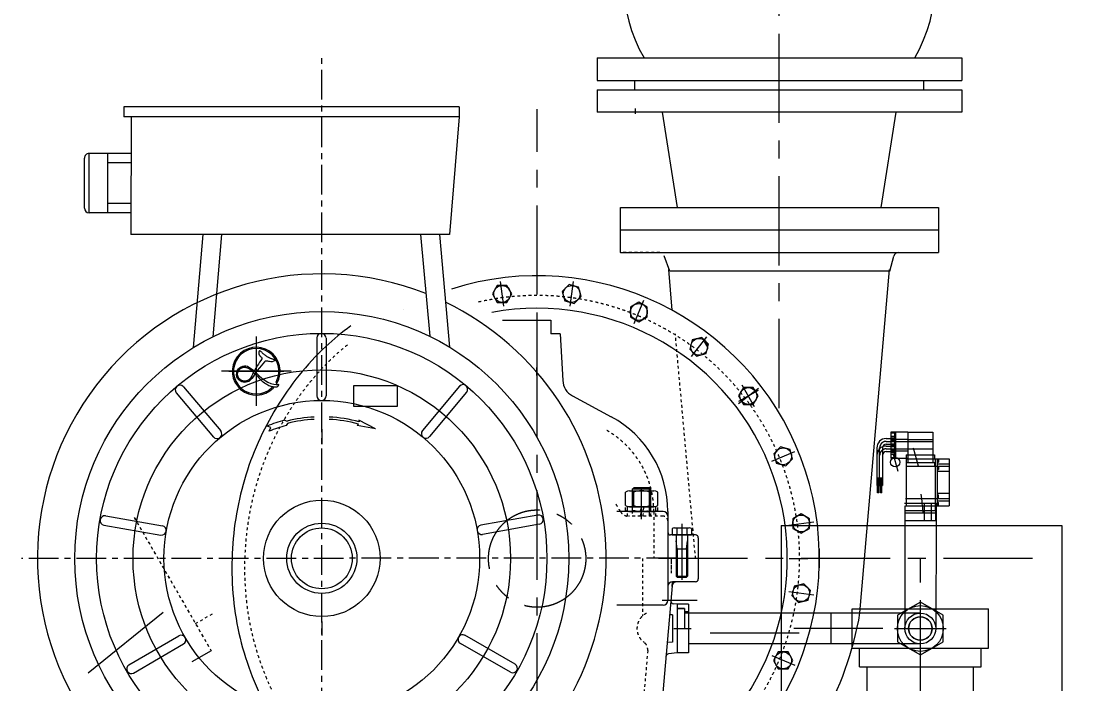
# Model space of a CAD drawing. Header units: millimetres. Extents: x 2 to 559190, y 2 to 426051.
# Drawn here: x 95749 to 124788, y 331460 to 349436 of the extents above; entities that cross this region are included whole.
import ezdxf

# ---------------------------------------------------------------- set-up
doc = ezdxf.new("R2010")
doc.units = ezdxf.units.MM
doc.header["$LTSCALE"] = 25.4
doc.linetypes.add('CENTER', pattern=[50.8, 31.75, -6.35, 6.35, -6.35])
doc.linetypes.add('EB_DASH', pattern=[6, 3, -3])
doc.layers.get('Defpoints').update_dxf_attribs({"lineweight": 5})
for name, color, linetype, lineweight in [('CAXA0', 7, 'Continuous', 5), ('CAXA1', 5, 'CENTER', 5), ('CAXA2', 6, 'EB_DASH', 5)]:
    doc.layers.add(name, color=color, linetype=linetype, lineweight=lineweight)
doc.styles.add('Roman', font='arial.ttf')
doc.styles.get("Standard").update_dxf_attribs({"font": 'arial.ttf'})
doc.dimstyles.new('ISO-25', dxfattribs={"dimscale": 30, "dimtxt": 38.1, "dimasz": 38.1, "dimexe": 50.8, "dimexo": 50.8, "dimgap": 15.875, "dimtad": 1, "dimtih": 1, "dimtoh": 1, "dimdec": 1, "dimlfac": 0.03937, "dimdsep": 46, "dimtxsty": 'Standard', "dimcen": 63.5, "dimclrd": 7, "dimclre": 7, "dimclrt": 7, "dimadec": 0, "dimazin": 0, "dimtfac": 1, "dimtdec": 1, "dimtmove": 0, "dimatfit": 3, "dimfxl": 25.4, "dimlwd": 5, "dimlwe": 5, "dimarcsym": 0})

# ---------------------------------------------------------------- blocks, each defined once
blk = doc.blocks.new('*D26')
at = {"color": 7, "linetype": 'Continuous', "lineweight": 5, "transparency": 16777216}
for p, q in [((125028, 381363), (152340, 381363)), ((150816, 380220), (150816, 349377)), ((150816, 314667), (150816, 344145)), ((145924, 313524), (152340, 313524))]:
    blk.add_line(p, q, dxfattribs=at)
at = {"color": 7, "transparency": 16777216}
for points in [[(150626, 380220), (151007, 380220), (150816, 381363)], [(150626, 314667), (151007, 314667), (150816, 313524)]]:
    blk.add_solid(points, dxfattribs=at)
at = {"layer": 'Defpoints', "color": 0, "transparency": 16777216}
for p in [(123504, 381363), (150816, 381363), (144400, 313524)]:
    blk.add_point(p, dxfattribs=at)
at = {"color": 7, "lineweight": 5, "transparency": 16777216, "insert": (150816, 346761), "char_height": 4191, "attachment_point": 5, "style": 'Roman'}
blk.add_mtext('2671', dxfattribs=at)

msp = doc.modelspace()

# ---------------------------------------------------------------- linework, layer by layer
at = {"color": 7, "lineweight": 5}
for p, q in [((111387.21, 348444.96), (121293.21, 348444.96)), ((111387.21, 348444.96), (111387.21, 347835.36)), ((121293.21, 348444.96), (121293.21, 347835.36)), ((111382.29, 347835.36), (121288.29, 347835.36)), ((112407.66, 347581.36), (112407.66, 347835.36)), ((120262.92, 347581.36), (120262.92, 347835.36)), ((111382.29, 347581.36), (121288.29, 347581.36)), ((111382.29, 347581.36), (111382.29, 346971.76)), ((121288.29, 347581.36), (121288.29, 346971.76)), ((98528.62, 347121.07), (98527.88, 346848.08)), ((107641.14, 347116.84), (98528.62, 347121.07)), ((107641.14, 347116.84), (107641.7, 346848.08)), ((107641.7, 346848.08), (98527.88, 346848.08)), ((98731.08, 346848.08), (98722.45, 343649.38)), ((107641.7, 346848.08), (107375.79, 343654.22)), ((121288.29, 346971.76), (111382.29, 346971.76)), ((113566.69, 344380.96), (113160.29, 346971.76)), ((119103.89, 344380.96), (119510.29, 346971.76)), ((97461.47, 344369.4), (97458.64, 345721.92)), ((98728.39, 345849.09), (97585.65, 345849.18)), ((97588.48, 344242.66), (97586.95, 345849.18)), ((98094.94, 344242.69), (98094.95, 345849.14)), ((98728.37, 345595.09), (98094.95, 345595.14)), ((98724.04, 344496.73), (98094.94, 344496.69)), ((98724.05, 344242.73), (97588.48, 344242.66)), ((112017.28, 344380.96), (120653.28, 344380.96)), ((112017.29, 343161.76), (112017.29, 344380.96)), ((112017.29, 344380.96), (120653.29, 344380.96)), ((120653.28, 344380.96), (120653.28, 343771.36)), ((120653.29, 344380.96), (120653.29, 343161.76)), ((100389.6, 343649.38), (98722.45, 343649.38)), ((107375.79, 343654.22), (100389.6, 343649.38)), ((100677.93, 343649.38), (100417.56, 340581.82)), ((101186.98, 343649.94), (100952.28, 340875.1)), ((106591.24, 343653.68), (106837.7, 340887.42)), ((107101.22, 343654.03), (107373.65, 340596.39)), ((120653.28, 343771.36), (112017.28, 343771.36)), ((112017.28, 343161.76), (120653.28, 343161.76)), ((103769.36, 340846.37), (103772.31, 339272.46)), ((104023.23, 340840.71), (104026.3, 339274.34)), ((100152, 339515.87), (101161.2, 338317.93)), ((107649.52, 339534.74), (106640.09, 338327.16)), ((99953.89, 339357.02), (100967.84, 338153.24)), ((107840.35, 339367.22), (106835.86, 338165.34)), ((98038.06, 336012.61), (99581.17, 335743.63)), ((109778.79, 336035.86), (108229.3, 335759.64)), ((97988.4, 335763.58), (99538.91, 335493.18)), ((109817.3, 335784.86), (108275.26, 335509.84)), ((99600.47, 333389.22), (97559.97, 331741.87)), ((98670.54, 331970.13), (100025.52, 332755.98)), ((98792.57, 331747.45), (100154.14, 332536.96)), ((109029.03, 331769.86), (107670.98, 332550.38)), ((109160.87, 331986.88), (107796.34, 332771.28)), ((100903.1, 332352.2), (100375.17, 332047.4))]:
    msp.add_line(p, q, dxfattribs=at)
for centre, radius in [((103907.61, 334852.63), 6708.52), ((103907.61, 334852.63), 6115), ((103907.61, 334852.63), 5126.52), ((103907.6, 334860.23), 4287.11), ((103907.6, 334860.23), 1580.79)]:
    msp.add_circle(centre, radius, dxfattribs=at)
for centre, radius, start, end in [((116205.51, 350502.36), 4100.03, 149.880748, 210.119252), ((116465.07, 350502.36), 4100.03, 329.880748, 30.119252), ((97585.64, 345722.18), 127, 89.99533, 180.11998), ((97588.47, 344369.66), 127, 180.11998, 270.003609), ((103907.6, 334860.23), 7721.6, 68.524524, 216.36046), ((103907.6, 334860.23), 7721.6, 240.011552, 64.225427), ((103896.23, 340840.61), 127, 2.81785, 177.400947), ((100054.78, 339434.16), 127, 42.81785, 217.400947), ((107743, 339448.78), 127, 322.81785, 137.400947), ((103899.3, 339274.34), 127, 180, 0), ((101063.91, 338236.3), 127, 220, 40), ((106738.57, 338246.97), 127, 140, 320), ((98016.1, 335887.52), 127, 82.81785, 257.400947), ((109795.15, 335909.91), 127, 282.81785, 97.400947), ((99559.11, 335618.56), 127, 260, 80), ((108253.2, 335634.91), 127, 100, 280), ((100089.02, 332645.99), 127, 300, 120), ((107734.48, 332660.37), 127, 60, 240), ((98734.12, 331860.2), 127, 122.81785, 297.400947), ((109092.44, 331879.89), 127, 242.81785, 57.400947)]:
    msp.add_arc(centre, radius, start, end, dxfattribs=at)
at = {"layer": 'CAXA0', "color": 7, "linetype": 'Continuous', "lineweight": 5}
for p, q in [((112416.75, 347075.72), (112416.75, 346923.32)), ((120650.23, 343771.36), (116192.06, 343771.36)), ((120653.28, 343771.36), (116195.11, 343771.36)), ((113356.66, 342653.76), (113210.57, 343076.27)), ((119334.16, 342653.76), (119445.06, 343067.63)), ((113425.16, 341593.44), (113329.48, 342704.56)), ((118524.7, 333377.96), (119327.81, 342704.56)), ((119334.16, 342653.76), (113356.66, 342653.76)), ((108673.02, 342266.24), (108541.03, 342037.64)), ((108936.98, 342266.24), (108673.02, 342266.24)), ((109068.96, 342037.64), (108936.98, 342266.24)), ((110626.44, 342292.61), (110439.79, 342105.95)), ((110439.79, 342105.95), (110508.11, 341850.98)), ((110881.41, 342224.29), (110626.44, 342292.61)), ((110949.73, 341969.32), (110881.41, 342224.29)), ((108541.03, 342037.64), (108673.02, 341809.04)), ((108673.02, 341809.04), (108936.98, 341809.04)), ((108936.98, 341809.04), (109068.96, 342037.64)), ((110508.11, 341850.98), (110763.08, 341782.67)), ((110763.08, 341782.67), (110949.73, 341969.32)), ((112520.12, 341812.49), (112291.52, 341680.51)), ((112748.72, 341680.51), (112520.12, 341812.49)), ((112291.52, 341680.51), (112291.52, 341416.55)), ((112748.72, 341416.55), (112748.72, 341680.51)), ((108816.69, 341322.47), (110130.61, 341322.47)), ((110130.61, 341322.47), (110130.61, 340956.53)), ((112291.52, 341416.55), (112520.12, 341284.57)), ((112520.12, 341284.57), (112748.72, 341416.55)), ((110384.61, 340956.53), (110130.61, 340956.53)), ((110384.61, 340956.53), (110450.98, 339690.09)), ((113970.05, 340790.3), (113901.73, 340535.33)), ((114225.02, 340858.62), (113970.05, 340790.3)), ((114411.67, 340671.97), (114225.02, 340858.62)), ((114390.6, 340597.1), (114301.7, 340751.08)), ((114343.35, 340417), (114411.67, 340671.97)), ((102195.39, 340448.96), (102195.35, 340445.01)), ((102195.35, 340445.01), (102195.45, 340440.88)), ((102195.56, 340452.74), (102195.39, 340448.96)), ((102195.45, 340440.88), (102195.69, 340436.56)), ((102195.87, 340456.36), (102195.56, 340452.74)), ((102195.69, 340436.56), (102196.06, 340432.02)), ((102196.31, 340459.82), (102195.87, 340456.36)), ((102196.06, 340432.02), (102197.01, 340423.85)), ((102196.89, 340463.12), (102196.31, 340459.82)), ((102197.61, 340466.28), (102196.89, 340463.12)), ((102197.01, 340423.85), (102198.31, 340416.01)), ((102198.46, 340469.28), (102197.61, 340466.28)), ((102198.31, 340416.01), (102199.09, 340412.21)), ((102199.46, 340472.13), (102198.46, 340469.28)), ((102199.09, 340412.21), (102199.95, 340408.49)), ((102200.59, 340474.83), (102199.46, 340472.13)), ((102199.95, 340408.49), (102200.9, 340404.84)), ((102201.86, 340477.38), (102200.59, 340474.83)), ((102200.9, 340404.84), (102201.93, 340401.28)), ((102203.28, 340479.78), (102201.86, 340477.38)), ((102201.93, 340401.28), (102203.05, 340397.79)), ((102203.05, 340397.79), (102204.25, 340394.37)), ((102204.83, 340482.03), (102203.28, 340479.78)), ((102204.25, 340394.37), (102205.54, 340391.04)), ((102206.52, 340484.13), (102204.83, 340482.03)), ((102205.54, 340391.04), (102206.92, 340387.77)), ((102209.09, 340486.79), (102206.52, 340484.13)), ((102206.92, 340387.77), (102208.39, 340384.58)), ((102208.39, 340384.58), (102209.94, 340381.47)), ((102212.02, 340489.31), (102209.09, 340486.79)), ((102209.94, 340381.47), (102211.58, 340378.42)), ((102211.58, 340378.42), (102213.31, 340375.46)), ((102215.3, 340491.67), (102212.02, 340489.31)), ((102213.31, 340375.46), (102215.16, 340372.5)), ((102215.16, 340372.5), (102217.15, 340369.54)), ((102218.92, 340493.86), (102215.3, 340491.67)), ((102217.15, 340369.54), (102219.28, 340366.57)), ((102222.87, 340495.88), (102218.92, 340493.86)), ((102219.28, 340366.57), (102221.55, 340363.59)), ((102221.55, 340363.59), (102223.97, 340360.59)), ((102227.09, 340497.68), (102222.87, 340495.88)), ((102223.97, 340360.59), (102226.54, 340357.56)), ((102226.54, 340357.56), (102232.22, 340351.34)), ((102231.54, 340499.26), (102227.09, 340497.68)), ((102236.17, 340500.6), (102231.54, 340499.26)), ((102232.22, 340351.34), (102237.98, 340345.49)), ((102236.17, 340500.6), (102246.12, 340488.59)), ((102237.98, 340345.49), (102244.64, 340339.13)), ((102246.12, 340488.59), (102256.32, 340476.79)), ((102256.32, 340476.79), (102266.75, 340465.23)), ((102266.75, 340465.23), (102277.39, 340453.93)), ((102277.39, 340453.93), (102288.25, 340442.88)), ((102288.25, 340442.88), (102299.3, 340432.1)), ((102299.3, 340432.1), (102310.54, 340421.59)), ((102310.54, 340421.59), (102321.97, 340411.37)), ((102321.97, 340411.37), (102333.57, 340401.44)), ((102333.57, 340401.44), (102345.34, 340391.81)), ((102345.34, 340391.81), (102357.27, 340382.48)), ((102357.27, 340382.48), (102369.35, 340373.46)), ((102369.35, 340373.46), (102381.57, 340364.76)), ((102381.57, 340364.76), (102393.94, 340356.37)), ((102393.94, 340356.37), (102406.43, 340348.31)), ((102406.43, 340348.31), (102419.05, 340340.58)), ((113901.73, 340535.33), (114088.38, 340348.68)), ((114088.38, 340348.68), (114343.35, 340417)), ((101675.12, 340036.14), (101716.04, 340063.05)), ((101716.04, 340063.05), (101760.91, 340080.4)), ((101760.91, 340080.4), (101806.58, 340086.94)), ((101806.58, 340086.94), (101845.16, 340083.82)), ((101845.16, 340083.82), (101885.69, 340072.89)), ((101885.69, 340072.89), (101928.3, 340054.12)), ((101928.3, 340054.12), (101973.69, 340027.22)), ((102153.84, 340089.12), (102130.14, 340050.77)), ((102184.11, 340135.83), (102153.84, 340089.12)), ((102215.55, 340181.88), (102184.11, 340135.83)), ((102350.55, 340196.15), (102214.13, 340035.75)), ((102248.16, 340227.29), (102215.55, 340181.88)), ((102244.64, 340339.13), (102250.84, 340333.45)), ((102281.89, 340272), (102248.16, 340227.29)), ((102250.84, 340333.45), (102268.29, 340317.72)), ((102268.29, 340317.72), (102281.89, 340305.17)), ((102351.95, 340196.88), (102347.33, 340192.84)), ((102356.7, 340200.57), (102351.95, 340196.88)), ((102361.53, 340203.88), (102356.7, 340200.57)), ((102366.39, 340206.77), (102361.53, 340203.88)), ((102371.25, 340209.22), (102366.39, 340206.77)), ((102376.09, 340211.24), (102371.25, 340209.22)), ((102380.9, 340212.8), (102376.09, 340211.24)), ((102383.28, 340213.41), (102380.9, 340212.8)), ((102385.64, 340213.9), (102383.28, 340213.41)), ((102389.67, 340214.5), (102385.64, 340213.9)), ((102393.9, 340214.81), (102389.67, 340214.5)), ((102398.37, 340214.86), (102393.9, 340214.81)), ((102403.17, 340214.64), (102398.37, 340214.86)), ((102407.89, 340214.19), (102403.17, 340214.64)), ((102413.17, 340213.5), (102407.89, 340214.19)), ((102430.43, 340210.66), (102413.17, 340213.5)), ((102419.05, 340340.58), (102430.68, 340333.81)), ((102443.3, 340208.83), (102430.43, 340210.66)), ((102430.68, 340333.81), (102442.5, 340327.25)), ((102442.5, 340327.25), (102454.51, 340320.92)), ((102471.45, 340205.4), (102443.3, 340208.83)), ((102454.51, 340320.92), (102466.7, 340314.81)), ((102466.7, 340314.81), (102479.08, 340308.93)), ((102483.32, 340203.64), (102471.45, 340205.4)), ((102479.08, 340308.93), (102491.61, 340303.28)), ((102527.78, 340196.54), (102485.44, 340203.42)), ((102491.61, 340303.28), (102504.31, 340297.86)), ((102504.31, 340297.86), (102517.17, 340292.69)), ((102517.17, 340292.69), (102530.17, 340287.75)), ((102556.21, 340197.63), (102527.78, 340196.54)), ((102530.17, 340287.75), (102543.32, 340283.05)), ((102543.32, 340283.05), (102556.61, 340278.59)), ((102601.93, 340217.4), (102556.21, 340197.63)), ((102556.61, 340278.59), (102570.03, 340274.38)), ((102570.03, 340274.38), (102583.56, 340270.43)), ((102583.56, 340270.43), (102597.2, 340266.72)), ((102597.2, 340266.72), (102610.94, 340263.27)), ((102627.97, 340234.6), (102601.93, 340217.4)), ((102610.94, 340263.27), (102624.79, 340260.08)), ((102624.79, 340260.08), (102632.96, 340249.14)), ((102632.96, 340249.14), (102627.97, 340234.6)), ((101592.04, 339843.81), (101595.66, 339899.99)), ((101601.95, 339790.04), (101592.04, 339843.81)), ((101595.66, 339899.99), (101612.48, 339954.06)), ((101621.8, 339746.32), (101601.95, 339790.04)), ((101612.48, 339954.06), (101641.17, 340001.62)), ((101618.95, 339860.52), (101619.14, 339867.58)), ((101619.08, 339853.55), (101618.95, 339860.52)), ((101619.53, 339846.55), (101619.08, 339853.55)), ((101619.14, 339867.58), (101619.66, 339874.7)), ((101620.3, 339839.52), (101619.53, 339846.55)), ((101619.66, 339874.7), (101620.5, 339881.86)), ((101621.38, 339832.47), (101620.3, 339839.52)), ((101620.5, 339881.86), (101621.66, 339889.06)), ((101622.78, 339825.41), (101621.38, 339832.47)), ((101621.66, 339889.06), (101623.15, 339896.28)), ((101624.49, 339818.35), (101622.78, 339825.41)), ((101623.15, 339896.28), (101624.96, 339903.51)), ((101626.52, 339811.31), (101624.49, 339818.35)), ((101624.96, 339903.51), (101627.08, 339910.74)), ((101628.85, 339804.29), (101626.52, 339811.31)), ((101627.08, 339910.74), (101629.52, 339917.95)), ((101631.48, 339797.31), (101628.85, 339804.29)), ((101629.52, 339917.95), (101632.26, 339925.13)), ((101634.42, 339790.37), (101631.48, 339797.31)), ((101632.26, 339925.13), (101635.31, 339932.25)), ((101637.65, 339783.49), (101634.42, 339790.37)), ((101635.31, 339932.25), (101638.64, 339939.32)), ((101641.17, 339776.7), (101637.65, 339783.49)), ((101638.64, 339939.32), (101642.27, 339946.29)), ((101641.17, 340001.62), (101675.12, 340036.14)), ((101644.97, 339769.99), (101641.17, 339776.7)), ((101642.27, 339946.29), (101646.17, 339953.17)), ((101649.04, 339763.38), (101644.97, 339769.99)), ((101646.17, 339953.17), (101650.34, 339959.93)), ((101653.37, 339756.9), (101649.04, 339763.38)), ((101650.34, 339959.93), (101654.77, 339966.55)), ((101654.77, 339966.55), (101659.44, 339973.02)), ((101659.44, 339973.02), (101664.35, 339979.33)), ((101664.35, 339979.33), (101669.49, 339985.45)), ((101669.49, 339985.45), (101674.83, 339991.37)), ((101674.83, 339991.37), (101680.36, 339997.06)), ((101680.36, 339997.06), (101686.06, 340002.52)), ((101686.06, 340002.52), (101691.93, 340007.72)), ((101691.93, 340007.72), (101697.95, 340012.66)), ((101697.95, 340012.66), (101704.09, 340017.32)), ((101704.09, 340017.32), (101710.35, 340021.69)), ((101710.35, 340021.69), (101716.7, 340025.75)), ((101716.7, 340025.75), (101723.14, 340029.51)), ((101723.14, 340029.51), (101729.65, 340032.95)), ((101729.65, 340032.95), (101736.21, 340036.07)), ((101736.21, 340036.07), (101742.82, 340038.85)), ((101742.82, 340038.85), (101749.45, 340041.3)), ((101749.45, 340041.3), (101756.11, 340043.4)), ((101756.11, 340043.4), (101762.04, 340044.99)), ((101762.04, 340044.99), (101768.06, 340046.33)), ((101768.06, 340046.33), (101774.17, 340047.43)), ((101774.17, 340047.43), (101780.38, 340048.29)), ((101780.38, 340048.29), (101786.69, 340048.9)), ((101786.69, 340048.9), (101793.08, 340049.27)), ((101793.08, 340049.27), (101799.56, 340049.4)), ((101799.56, 340049.4), (101806.14, 340049.28)), ((101806.14, 340049.28), (101819.55, 340048.32)), ((101819.55, 340048.32), (101833.29, 340046.38)), ((101833.29, 340046.38), (101847.36, 340043.48)), ((101847.36, 340043.48), (101861.74, 340039.6)), ((101861.74, 340039.6), (101876.47, 340034.74)), ((101876.47, 340034.74), (101891.47, 340028.92)), ((101891.47, 340028.92), (101906.69, 340022.14)), ((101906.69, 340022.14), (101922.12, 340014.43)), ((101922.12, 340014.43), (101937.71, 340005.8)), ((101937.71, 340005.8), (101953.39, 339996.29)), ((101953.39, 339996.29), (101969.09, 339985.94)), ((101969.09, 339985.94), (101984.71, 339974.82)), ((101973.69, 340027.22), (102052.13, 339965.79)), ((101984.71, 339769.08), (101979.11, 339761.11)), ((102003.19, 339810.55), (101984.71, 339769.08)), ((102022.47, 339851.68), (102003.19, 339810.55)), ((102042.95, 339788.88), (102011.2, 339742.26)), ((102042.5, 339892.36), (102022.47, 339851.68)), ((102063.31, 339932.66), (102042.5, 339892.36)), ((102111.81, 339907.77), (102042.95, 339788.88)), ((102052.13, 339965.79), (102089.16, 339929.1)), ((102084.86, 339972.52), (102063.31, 339932.66)), ((102107.13, 340011.89), (102084.86, 339972.52)), ((102089.16, 339929.1), (102213.31, 339806.72)), ((102130.14, 340050.77), (102107.13, 340011.89)), ((102150.52, 339960.68), (102111.81, 339907.77)), ((102214.13, 340035.75), (102150.52, 339960.68)), ((102213.31, 339806.72), (102259.03, 339767.2)), ((102259.03, 339767.2), (102281.89, 339748.06)), ((101651.4, 339707.08), (101621.8, 339746.32)), ((101688.81, 339674.86), (101651.4, 339707.08)), ((101657.96, 339750.55), (101653.37, 339756.9)), ((101662.81, 339744.32), (101657.96, 339750.55)), ((101667.89, 339738.25), (101662.81, 339744.32)), ((101673.2, 339732.36), (101667.89, 339738.25)), ((101678.72, 339726.66), (101673.2, 339732.36)), ((101684.43, 339721.17), (101678.72, 339726.66)), ((101690.33, 339715.9), (101684.43, 339721.17)), ((101731.55, 339651.82), (101688.81, 339674.86)), ((101696.39, 339710.85), (101690.33, 339715.9)), ((101702.61, 339706.06), (101696.39, 339710.85)), ((101708.96, 339701.52), (101702.61, 339706.06)), ((101715.44, 339697.24), (101708.96, 339701.52)), ((101722.03, 339693.24), (101715.44, 339697.24)), ((101728.71, 339689.53), (101722.03, 339693.24)), ((101735.47, 339686.1), (101728.71, 339689.53)), ((101770.96, 339640.18), (101731.55, 339651.82)), ((101742.3, 339682.97), (101735.47, 339686.1)), ((101749.19, 339680.15), (101742.3, 339682.97)), ((101756.11, 339677.64), (101749.19, 339680.15)), ((101763, 339675.46), (101756.11, 339677.64)), ((101769.98, 339673.56), (101763, 339675.46)), ((101777.04, 339671.95), (101769.98, 339673.56)), ((101812.44, 339635.94), (101770.96, 339640.18)), ((101784.17, 339670.63), (101777.04, 339671.95)), ((101791.36, 339669.6), (101784.17, 339670.63)), ((101798.59, 339668.86), (101791.36, 339669.6)), ((101805.85, 339668.42), (101798.59, 339668.86)), ((101813.13, 339668.27), (101805.85, 339668.42)), ((101854, 339639.31), (101812.44, 339635.94)), ((101820.42, 339668.42), (101813.13, 339668.27)), ((101827.7, 339668.86), (101820.42, 339668.42)), ((101834.96, 339669.6), (101827.7, 339668.86)), ((101842.18, 339670.63), (101834.96, 339669.6)), ((101849.35, 339671.96), (101842.18, 339670.63)), ((101856.45, 339673.57), (101849.35, 339671.96)), ((101893.54, 339650.12), (101854, 339639.31)), ((101863.47, 339675.46), (101856.45, 339673.57)), ((101870.41, 339677.64), (101863.47, 339675.46)), ((101878.47, 339680.57), (101870.41, 339677.64)), ((101886.48, 339683.92), (101878.47, 339680.57)), ((101894.42, 339687.68), (101886.48, 339683.92)), ((101925.08, 339665.1), (101893.54, 339650.12)), ((101902.29, 339691.84), (101894.42, 339687.68)), ((101910.07, 339696.39), (101902.29, 339691.84)), ((101917.73, 339701.33), (101910.07, 339696.39)), ((101925.28, 339706.65), (101917.73, 339701.33)), ((101955.45, 339685.63), (101925.08, 339665.1)), ((101932.68, 339712.34), (101925.28, 339706.65)), ((101939.95, 339718.39), (101932.68, 339712.34)), ((101947.03, 339724.78), (101939.95, 339718.39)), ((101953.92, 339731.49), (101947.03, 339724.78)), ((101960.6, 339738.5), (101953.92, 339731.49)), ((101984.33, 339711.51), (101955.45, 339685.63)), ((101967.03, 339745.79), (101960.6, 339738.5)), ((101973.21, 339753.33), (101967.03, 339745.79)), ((101979.11, 339761.11), (101973.21, 339753.33)), ((102011.2, 339742.26), (101984.33, 339711.51)), ((102217.28, 339743.86), (102240.25, 339718.52)), ((102240.25, 339718.52), (102264.92, 339694.06)), ((102264.92, 339694.06), (102291.22, 339670.55)), ((102281.89, 339748.06), (102365.93, 339684.65)), ((102291.22, 339670.55), (102319.08, 339648.05)), ((102319.08, 339648.05), (102348.42, 339626.63)), ((102348.42, 339626.63), (102379.12, 339606.37)), ((102365.93, 339684.65), (102442.67, 339639.89)), ((102379.12, 339606.37), (102411.08, 339587.34)), ((102411.08, 339587.34), (102444.17, 339569.62)), ((102442.67, 339639.89), (102519.17, 339608.85)), ((102444.17, 339569.62), (102472.5, 339555.97)), ((102472.5, 339555.97), (102499.45, 339544.49)), ((102499.45, 339544.49), (102525.51, 339534.94)), ((102519.17, 339608.85), (102604.73, 339586.19)), ((102525.51, 339534.94), (102550.94, 339527.25)), ((102550.94, 339527.25), (102576.03, 339521.34)), ((102576.03, 339521.34), (102600.82, 339517.2)), ((102600.82, 339517.2), (102625.43, 339514.82)), ((102604.73, 339586.19), (102672.35, 339577.6)), ((102625.43, 339514.82), (102649.94, 339514.18)), ((102649.94, 339514.18), (102670.74, 339515.25)), ((102670.74, 339515.25), (102679.57, 339516.45)), ((102672.35, 339577.6), (102707.09, 339579.49)), ((102679.57, 339516.45), (102687.6, 339518.12)), ((102687.6, 339518.12), (102694.99, 339520.31)), ((102694.99, 339520.31), (102701.71, 339523.02)), ((102701.71, 339523.02), (102707.79, 339526.25)), ((102707.09, 339579.49), (102743.19, 339586.19)), ((102707.79, 339526.25), (102713.26, 339530.02)), ((102713.26, 339530.02), (102718.19, 339534.37)), ((102718.19, 339534.37), (102722.81, 339539.47)), ((102722.81, 339539.47), (102727.1, 339545.27)), ((102727.1, 339545.27), (102731.03, 339551.74)), ((102731.03, 339551.74), (102734.56, 339558.86)), ((102734.56, 339558.86), (102737.65, 339566.49)), ((102737.65, 339566.49), (102740.24, 339574.53)), ((102740.24, 339574.53), (102742.28, 339582.82)), ((105961.66, 339546.41), (104765.33, 339546.41)), ((104765.33, 339546.41), (104765.33, 338994.36)), ((105961.66, 338994.36), (105961.66, 339546.41)), ((115360.98, 339495.99), (115229, 339267.39)), ((115624.94, 339495.99), (115360.98, 339495.99)), ((115756.93, 339267.39), (115624.94, 339495.99)), ((110717.26, 339269.5), (111770.49, 338701.83)), ((115229, 339267.39), (115360.98, 339038.79)), ((115624.94, 339038.79), (115756.93, 339267.39)), ((104765.33, 338994.36), (105961.66, 338994.36)), ((115360.98, 339038.79), (115624.94, 339038.79)), ((102898.9, 338613.77), (102964.79, 338585.01)), ((104910.55, 338614.79), (104921.22, 338565.85)), ((105362.61, 338380.48), (104910.55, 338614.79)), ((102521.03, 338410.41), (102419.4, 338450.86)), ((102477.72, 338310.07), (102521.03, 338410.41)), ((102980.36, 338523.45), (102938.35, 338466.57)), ((104904.45, 338504.61), (104871.11, 338467.58)), ((105362.61, 338380.48), (104871.11, 338467.58)), ((119236.39, 338112.01), (119363.39, 338112.01)), ((119820.59, 338289.81), (119363.03, 338289.81)), ((119820.59, 338086.61), (119363.03, 338086.61)), ((119363.39, 338289.81), (119363.39, 337781.81)), ((119363.39, 338269.12), (119464.99, 338269.12)), ((119363.39, 338176.44), (119464.99, 338176.44)), ((119363.39, 338128.48), (119464.99, 338128.48)), ((119363.39, 338086.61), (119363.39, 337578.61)), ((119363.39, 338065.92), (119464.99, 338065.92)), ((119464.99, 338289.81), (119464.99, 337781.81)), ((119464.99, 338086.61), (119464.99, 337578.61)), ((119490.39, 338289.81), (119490.39, 337781.81)), ((119490.39, 338086.61), (119490.39, 337578.61)), ((119820.59, 338289.81), (119820.59, 337667.51)), ((119820.59, 338289.81), (120506.39, 338289.81)), ((119820.59, 338086.61), (120506.39, 338086.61)), ((119820.59, 338086.61), (119820.59, 337464.31)), ((120506.39, 338289.81), (120506.39, 337667.51)), ((120506.39, 338086.61), (120506.39, 337464.31)), ((116369.52, 337885.78), (116182.87, 337699.13)), ((116624.49, 337817.46), (116369.52, 337885.78)), ((116692.81, 337562.49), (116624.49, 337817.46)), ((118982.39, 337858.01), (118982.39, 337609.2)), ((119134.79, 337858.01), (119134.79, 337609.2)), ((119236.39, 337959.61), (119363.39, 337959.61)), ((119236.39, 337908.81), (119363.39, 337908.81)), ((119236.39, 337756.41), (119363.39, 337756.41)), ((119363.39, 337973.24), (119464.99, 337973.24)), ((119363.39, 337943.13), (119464.99, 337943.13)), ((119363.39, 337925.28), (119464.99, 337925.28)), ((119363.39, 337895.17), (119464.99, 337895.17)), ((119363.39, 337802.49), (119464.99, 337802.49)), ((119363.39, 337781.81), (119820.59, 337781.81)), ((119363.39, 337739.93), (119464.99, 337739.93)), ((119970.36, 337862.17), (120101.91, 337371.5)), ((116182.87, 337699.13), (116251.19, 337444.16)), ((116251.19, 337444.16), (116506.16, 337375.84)), ((116506.16, 337375.84), (116692.81, 337562.49)), ((118982.39, 337654.81), (118982.39, 337406)), ((118982.39, 337583.8), (118982.39, 337045.48)), ((119134.79, 337654.81), (119134.79, 337406)), ((119134.79, 337583.8), (119134.79, 337045.48)), ((119363.39, 337691.97), (119464.99, 337691.97)), ((119363.39, 337599.29), (119464.99, 337599.29)), ((119363.39, 337578.61), (119820.59, 337578.61)), ((119782.49, 337667.51), (119782.49, 337565.91)), ((119782.49, 337667.51), (120544.49, 337667.51)), ((119782.49, 337565.91), (120950.89, 337565.91)), ((119782.49, 337565.91), (119782.49, 336486.41)), ((119782.49, 337464.31), (120544.49, 337464.31)), ((119782.49, 337464.31), (119782.49, 337362.71)), ((120544.49, 337667.51), (120544.49, 337565.91)), ((120544.49, 337464.31), (120544.49, 337362.71)), ((120569.89, 337565.91), (120569.89, 336486.41)), ((120620.69, 337565.91), (120620.69, 336486.41)), ((120620.69, 337560.96), (120658.79, 337560.96)), ((120620.69, 337472.06), (120658.79, 337472.06)), ((120658.79, 337560.96), (120658.79, 337472.06)), ((120950.89, 337565.91), (120950.89, 336486.41)), ((118982.39, 337380.6), (118982.39, 336842.28)), ((119134.79, 337380.6), (119134.79, 336842.28)), ((119782.49, 337362.71), (120950.89, 337362.71)), ((119782.49, 337362.71), (119782.49, 336283.21)), ((120569.89, 337362.71), (120569.89, 336283.21)), ((120620.69, 337426.21), (120950.89, 337426.21)), ((120620.69, 337362.71), (120620.69, 336283.21)), ((120620.69, 337357.76), (120658.79, 337357.76)), ((120620.69, 337268.86), (120658.79, 337268.86)), ((120620.69, 337223.01), (120950.89, 337223.01)), ((120658.79, 337357.76), (120658.79, 337268.86)), ((120950.89, 337362.71), (120950.89, 336283.21)), ((118982.39, 337045.48), (119134.79, 337045.48)), ((119001.44, 336846.26), (119001.44, 337045.48)), ((119039.54, 336846.26), (119039.54, 337045.48)), ((119077.64, 336846.26), (119077.64, 337045.48)), ((119115.74, 336846.26), (119115.74, 337045.48)), ((112154.47, 336294.2), (112154.47, 336658.58)), ((112264.45, 336691.02), (112924.36, 336691.02)), ((112340.41, 336740.55), (112378.51, 336778.65)), ((112848.41, 336740.55), (112340.41, 336740.55)), ((112340.41, 336740.55), (112340.41, 336134.3)), ((112374.44, 336658.58), (112374.44, 336294.2)), ((112810.31, 336778.65), (112378.51, 336778.65)), ((112848.41, 336740.55), (112810.31, 336778.65)), ((112810.31, 336134.3), (112810.31, 336778.65)), ((112810.31, 336003.53), (112810.31, 336647.87)), ((112814.38, 336658.58), (112814.38, 336294.2)), ((112848.41, 336134.3), (112848.41, 336740.55)), ((113034.35, 336294.2), (113034.35, 336658.58)), ((118982.39, 336842.28), (119134.79, 336842.28)), ((119039.54, 336846.26), (119001.44, 336846.26)), ((119001.44, 336643.06), (119001.44, 336842.28)), ((119039.54, 336643.06), (119001.44, 336643.06)), ((119039.54, 336643.06), (119039.54, 336842.28)), ((119115.74, 336846.26), (119077.64, 336846.26)), ((119077.64, 336643.06), (119077.64, 336842.28)), ((119115.74, 336643.06), (119077.64, 336643.06)), ((119115.74, 336643.06), (119115.74, 336842.28)), ((120620.69, 336626.11), (120950.89, 336626.11)), ((120620.69, 336580.25), (120658.79, 336580.25)), ((120658.79, 336491.35), (120658.79, 336580.25)), ((112374.44, 336527.81), (112374.44, 336294.2)), ((112814.38, 336527.81), (112814.38, 336294.2)), ((119731.69, 336359.41), (120595.29, 336359.41)), ((119744.39, 336283.21), (119744.39, 332955.53)), ((119757.09, 336486.41), (120950.89, 336486.41)), ((119757.09, 336283.21), (120950.89, 336283.21)), ((120274.59, 336092.71), (120274.59, 336359.41)), ((120467.86, 336092.71), (120467.86, 336359.41)), ((120569.89, 336486.41), (120569.89, 336359.41)), ((120569.89, 336283.21), (120569.89, 336156.21)), ((120580.57, 336092.71), (120580.57, 336359.41)), ((120595.29, 336359.41), (120595.29, 336092.71)), ((120620.69, 336491.35), (120658.79, 336491.35)), ((120620.69, 336422.91), (120950.89, 336422.91)), ((120620.69, 336377.05), (120658.79, 336377.05)), ((120620.69, 336288.15), (120658.79, 336288.15)), ((120658.79, 336288.15), (120658.79, 336377.05)), ((113178.61, 336130.53), (111922.98, 336130.53)), ((112977.95, 336261.3), (112210.87, 336261.3)), ((112210.87, 336134.3), (112210.87, 336261.3)), ((112977.95, 336134.3), (112210.87, 336134.3)), ((112977.95, 336130.53), (112210.87, 336130.53)), ((112264.45, 336261.76), (112924.36, 336261.76)), ((112264.45, 336130.99), (112924.36, 336130.99)), ((112561.54, 336134.3), (112565.94, 336150.74)), ((112565.94, 336150.74), (112595.57, 336261.3)), ((112627.28, 336134.3), (112661.31, 336261.3)), ((112977.95, 336134.3), (112977.95, 336261.3)), ((113305.61, 336130.53), (113305.61, 333717.53)), ((116926.95, 336069.41), (116698.35, 335937.43)), ((117155.55, 335937.43), (116926.95, 336069.41)), ((119731.69, 336156.21), (120595.29, 336156.21)), ((119731.69, 336092.71), (120595.29, 336092.71)), ((120274.59, 335889.51), (120274.59, 336156.21)), ((120467.86, 335889.51), (120467.86, 336156.21)), ((120580.57, 335889.51), (120580.57, 336156.21)), ((120595.29, 336156.21), (120595.29, 335889.51)), ((116385.36, 335749.46), (124005.36, 335749.46)), ((116385.36, 335749.46), (116385.36, 325589.46)), ((116698.35, 335937.43), (116698.35, 335673.46)), ((117155.55, 335673.46), (117155.55, 335937.43)), ((119731.69, 335889.51), (120595.29, 335889.51)), ((120595.29, 335889.51), (120582.59, 332955.53)), ((124005.36, 335749.46), (124005.36, 325589.46)), ((114055.01, 335495.5), (113381.81, 335495.5)), ((113422.64, 335666.63), (113422.64, 335495.6)), ((113422.64, 335495.6), (113950.57, 335495.6)), ((113488.64, 335686.1), (113884.58, 335686.1)), ((113534.21, 335495.6), (113839.01, 335495.6)), ((113534.21, 335495.6), (113534.21, 334375.46)), ((113554.63, 335666.63), (113554.63, 335495.6)), ((113818.59, 335666.63), (113818.59, 335495.6)), ((113839.01, 335495.6), (113839.01, 334375.46)), ((113950.57, 335666.63), (113950.57, 335495.6)), ((114131.21, 335419.3), (114131.21, 334301.76)), ((116698.35, 335673.46), (116926.95, 335541.48)), ((116926.95, 335541.48), (117155.55, 335673.46)), ((113557.07, 335114.6), (113534.21, 335336.85)), ((113816.15, 335114.6), (113839.01, 335336.85)), ((113534.21, 335114.6), (113839.01, 335114.6)), ((113557.07, 335114.6), (113557.07, 334352.6)), ((113816.15, 335114.6), (113816.15, 334352.6)), ((117422.47, 334606.53), (117423.35, 335114.53)), ((113557.07, 334352.6), (113534.21, 334375.46)), ((113534.21, 334375.46), (113839.01, 334375.46)), ((113557.07, 334352.6), (113816.15, 334352.6)), ((113816.15, 334352.6), (113839.01, 334375.46)), ((113422.57, 334109.63), (112823.54, 327262.67)), ((113422.09, 334097.78), (113433.27, 334225.56)), ((114055.01, 334225.56), (113432.71, 334225.56)), ((116740.3, 334102.34), (116671.98, 333847.37)), ((116995.27, 334170.66), (116740.3, 334102.34)), ((117181.92, 333984.01), (116995.27, 334170.66)), ((117113.6, 333729.04), (117181.92, 333984.01)), ((116671.98, 333847.37), (116858.63, 333660.72)), ((116858.63, 333660.72), (117113.6, 333729.04)), ((120163.49, 333674.35), (119540.97, 333314.94)), ((120786, 333314.94), (120163.49, 333674.35)), ((113178.61, 333590.53), (111923.07, 333590.53)), ((113559.63, 333615.93), (113456.65, 333624.94)), ((113864.43, 333615.93), (113559.63, 333615.93)), ((113762.83, 333495.23), (113559.63, 333495.23)), ((113762.83, 333488.88), (113559.63, 333488.88)), ((113559.76, 333615.93), (113559.76, 332295.13)), ((113762.83, 333495.23), (113762.83, 332955.48)), ((113864.43, 333412.55), (113762.83, 333412.55)), ((114283.51, 333374.63), (113762.83, 333374.63)), ((120166.64, 333374.63), (113762.83, 333374.63)), ((113864.43, 333615.93), (113864.43, 332295.13)), ((117737.91, 332536.43), (117737.91, 333374.63)), ((118309.06, 333488.79), (122017.46, 333488.79)), ((118309.33, 333488.69), (121814.46, 333488.69)), ((118309.43, 332421.97), (118309.43, 333488.77)), ((122017.55, 332421.97), (122017.55, 333488.77)), ((113432.76, 333325.38), (113354.47, 333329.77)), ((113432.63, 333311.13), (113432.63, 332583.49)), ((113432.76, 333325.38), (113432.76, 332614.18)), ((113559.63, 333311.13), (113559.63, 332599.93)), ((113559.63, 333234.93), (113559.63, 332676.13)), ((119540.97, 333314.94), (119540.97, 332596.12)), ((120786, 332596.12), (120786, 333314.94)), ((113432.76, 332585.69), (113281.66, 332577.21)), ((120163.49, 332536.43), (113864.43, 332536.43)), ((119540.97, 332596.12), (120163.49, 332236.71)), ((120163.49, 332236.71), (120786, 332596.12)), ((113559.63, 332295.13), (113321.97, 332266.24)), ((113864.43, 332295.13), (113559.63, 332295.13)), ((116305.86, 332318.92), (116173.88, 332090.32)), ((116569.82, 332318.92), (116305.86, 332318.92)), ((116701.81, 332090.32), (116569.82, 332318.92)), ((118309.06, 332421.99), (121814.46, 332421.99)), ((118309.33, 332421.89), (122017.62, 332421.89)), ((118512.53, 331913.89), (118512.53, 332421.89)), ((121814.46, 331913.97), (121814.46, 332421.99)), ((116173.88, 332090.32), (116305.86, 331861.72)), ((116569.82, 331861.72), (116701.81, 332090.32)), ((116305.86, 331861.72), (116569.82, 331861.72)), ((118512.53, 331913.89), (121814.53, 331913.89)), ((118715.69, 327651.2), (118715.69, 331913.89)), ((121611.33, 327651.2), (121611.33, 331913.89))]:
    msp.add_line(p, q, dxfattribs=at)
for centre, radius in [((108805, 342037.64), 228.6), ((110694.76, 342037.64), 228.6), ((112520.12, 341548.53), 228.6), ((114156.7, 340603.65), 228.6), ((115492.96, 339267.39), 228.6), ((116437.84, 337630.81), 228.6), ((119483.33, 337468.63), 127), ((116926.95, 335805.45), 228.6), ((103907.61, 334861.49), 952.5), ((103907.71, 334860.27), 825.5), ((103907.71, 334860.27), 825.5), ((116926.95, 333915.69), 228.6), ((120163.49, 332955.53), 622.52), ((120163.39, 332955.54), 419.1), ((120163.26, 332955.53), 317.5), ((120163.26, 332955.53), 317.5), ((116437.84, 332090.32), 228.6)]:
    msp.add_circle(centre, radius, dxfattribs=at)
for centre, radius, start, end in [((119567.73, 343034.76), 127, 90, 165), ((109749.68, 334860.53), 7670.8, 294.04651, 107.610384), ((109749.68, 334860.53), 7670.8, 118.22705, 118.227162), ((109756.58, 334853.37), 6794.5, 298.163751, 100.45607), ((102127.58, 339940.53), 650.61, 329.501755, 315.842637), ((102127.58, 339940.53), 617.22, 331.641994, 313.630899), ((102267.74, 340288.24), 22.14, 306.861787, 53.138213), ((118960.73, 356836.55), 23927.04, 224.806462, 225.591354), ((102576.94, 339468.63), 34.41, 63.526286, 133.007969), ((102588.88, 339492.61), 7.62, 315.842637, 63.526286), ((102701.43, 339632.05), 34.29, 151.909947, 221.988174), ((102681.61, 339614.21), 7.62, 221.988174, 329.501755), ((110958.28, 339716.68), 508, 183, 241.676133), ((103906.62, 334860.5), 3886.2, 105.028863, 112.5006), ((103906.62, 334860.5), 3841.75, 93.047399, 104.191073), ((103906.62, 334860.5), 3778.25, 93.098665, 104.191073), ((103906.62, 334860.5), 3841.75, 74.686624, 86.983529), ((103906.62, 334860.5), 3778.25, 74.686624, 86.932784), ((110384.61, 336130.53), 2921, 0, 61.676135), ((110384.68, 336130.5), 2921, 0, 61.676135), ((110384.71, 336130.5), 2921, 0, 61.676135), ((103906.62, 334860.5), 3733.8, 105.030041, 112.500625), ((119236.39, 337858.01), 254, 90, 180), ((119236.39, 337654.81), 254, 90, 180), ((119236.39, 337858.01), 101.6, 90, 180), ((119236.39, 337654.81), 101.6, 90, 180), ((109748.62, 334860.5), 2159, 0, 0), ((112264.45, 336488.36), 202.67, 57.132768, 122.867232), ((112594.41, 335929.02), 762, 73.221345, 106.778655), ((112924.36, 336488.36), 202.67, 57.132768, 122.867232), ((112631.5, 335633.85), 7620, 3.510023, 7.330565), ((112264.45, 336464.43), 202.67, 237.132768, 302.867232), ((112594.41, 337023.76), 762, 253.221345, 286.778655), ((112924.36, 336464.43), 202.67, 237.132768, 302.867232), ((113178.61, 336003.53), 127, 0, 90), ((113381.81, 335571.7), 76.2, 180, 270), ((113488.64, 335564.5), 121.6, 57.132768, 122.867232), ((113686.61, 335228.9), 457.2, 73.221345, 106.778655), ((113884.58, 335564.5), 121.6, 57.132768, 122.867232), ((114055.01, 335419.3), 76.2, 0, 90), ((114055.01, 334301.76), 76.2, 270, 0), ((113432.71, 334098.56), 127, 90, 180), ((113549.09, 334098.56), 127, 90, 175), ((113178.61, 333717.53), 127, 270, 0), ((113463.3, 333700.85), 76.2, 175, 265), ((109766.04, 334856.05), 8882.5, 330.028115, 350.421141), ((120163.26, 332955.53), 317.5, 90, 270), ((120163.49, 332955.53), 317.5, 270, 90), ((113331.17, 332190.59), 76.2, 96.931973, 175)]:
    msp.add_arc(centre, radius, start, end, dxfattribs=at)
msp.add_open_spline([(104693.76, 341168.32), (104457.22, 340995.65), (103679.22, 340359.26), (102594.54, 338997.17), (101712.34, 337016.52), (101378.57, 334858.72), (101588.03, 332667.18), (102408.62, 330610.57), (103712.39, 328800.85), (105469.83, 327415.84), (107498.34, 326393.72), (109770.93, 326158.92), (112040.97, 326367.48), (114176.88, 327231.24), (116041.04, 328591.22), (117037.04, 329776.48), (117460.69, 330418.58)], degree=3, knots=[507.38567714, 507.38567714, 507.38567714, 507.38567714, 542.01528042, 626.1985795, 710.94289051, 796.25223372, 882.2000706, 968.69173109, 1055.70587108, 1143.30914363, 1231.83863141, 1320.82291377, 1410.10669904, 1499.844077, 1590.09119218, 1681.26431051, 1681.26431051, 1681.26431051, 1681.26431051], dxfattribs=at)
at = {"layer": 'CAXA1', "linetype": 'CENTER', "lineweight": 5, "ltscale": 3}
for p, q in [((116328.65, 338941.28), (116328.65, 382525.92)), ((109756.62, 322665.81), (109756.62, 347054.65)), ((108848.75, 341705.28), (108760.25, 342377.54)), ((110651, 341705.28), (110739.51, 342377.54)), ((112391.84, 341238.83), (112651.32, 341865.27)), ((109749.61, 341444.34), (109749.61, 340493.25)), ((102127.58, 340884.32), (102127.58, 338996.74)), ((113952.63, 340337.7), (114365.41, 340875.64)), ((103071.37, 339940.53), (101183.79, 339940.53)), ((101378.92, 339940.53), (102876.25, 339940.53)), ((109749.36, 339823.59), (109749.36, 340038.84)), ((115227.01, 339063.32), (115764.95, 339476.1)), ((115663.04, 338972.8), (115322.88, 339561.98)), ((115756.93, 339419.79), (115229, 339114.99)), ((103906.5, 338365.72), (103906.5, 337959.32)), ((119236.39, 338035.81), (120506.39, 338035.81)), ((103907.59, 337463.8), (103907.59, 337844.8)), ((116128.14, 337502.53), (116754.58, 337762.01)), ((119058.59, 337026.67), (119058.59, 337858.01)), ((119236.39, 337832.61), (120506.39, 337832.61)), ((119058.59, 336823.47), (119058.59, 337654.81)), ((119417.55, 337713.96), (119549.11, 337223.29)), ((112594.41, 336229.32), (112594.41, 336767.22)), ((112594.41, 336098.55), (112594.41, 336636.45)), ((112594.41, 336058.1), (112594.41, 336337.5)), ((112594.41, 335927.33), (112594.41, 336206.73)), ((113686.49, 335800.61), (113686.49, 335542.26)), ((113686.61, 335762.3), (113686.61, 334276.4)), ((113686.76, 335800.65), (113686.76, 335542.29)), ((116594.59, 335761.69), (117266.85, 335850.19)), ((123214.04, 334860.23), (112619.83, 334860.53)), ((116598.3, 334860.53), (117103.97, 334860.53)), ((120163.49, 326466.8), (120163.49, 334863.27)), ((116594.59, 333959.44), (117266.85, 333870.94)), ((114103.19, 333717.65), (113153.23, 333717.65)), ((120163.49, 332256.82), (120163.49, 333654.25)), ((120163.49, 332460.23), (120163.49, 333450.83)), ((103907.71, 333145.77), (103907.71, 332764.77)), ((120163.49, 332561.83), (120163.49, 333349.23)), ((113467.46, 332955.53), (113940.63, 332955.53)), ((116874.27, 332828.74), (114131.07, 332828.74)), ((119147.49, 332955.53), (116556.38, 332955.53)), ((119464.77, 332955.53), (120862.2, 332955.53)), ((119668.19, 332955.53), (120658.79, 332955.53)), ((116128.14, 332218.6), (116754.58, 331959.12))]:
    msp.add_line(p, q, dxfattribs=at)
at = {"layer": 'CAXA1', "linetype": 'CENTER', "lineweight": 5}
for p, q in [((103907.6, 326668.48), (103907.6, 348569.93)), ((113533.28, 334867.05), (95748.58, 334854.45))]:
    msp.add_line(p, q, dxfattribs=at)
at = {"layer": 'CAXA1', "linetype": 'CENTER', "lineweight": 5, "ltscale": 3}
msp.add_circle((109756.62, 334853.4), 1320.8, dxfattribs=at)
for centre in [(119236.39, 337858.01), (119236.39, 337654.81)]:
    msp.add_arc(centre, 177.8, 90, 180, dxfattribs=at)
at = {"layer": 'CAXA2', "color": 7, "linetype": 'EB_DASH', "lineweight": 5}
for p, q in [((113087.49, 343161.76), (112014.23, 343161.76)), ((114059.45, 334849.69), (113509.75, 340957.43)), ((112340.41, 336609.77), (112340.41, 336003.53)), ((112848.41, 336003.53), (112848.41, 336609.77)), ((112154.47, 336163.43), (112154.47, 336527.81)), ((113034.35, 336163.43), (113034.35, 336527.81)), ((112210.87, 336003.53), (112210.87, 336130.53)), ((113178.61, 336003.53), (112239.67, 336003.53)), ((112565.94, 336019.97), (112595.57, 336130.53)), ((112627.28, 336003.53), (112661.31, 336130.53)), ((112924.71, 336130.5), (112924.71, 334860.53)), ((112977.95, 336003.53), (112977.95, 336130.53)), ((98814.19, 335970.31), (100903.1, 332352.2)), ((98815.71, 335967.67), (100904.63, 332349.56)), ((112619.83, 334860.53), (112619.83, 333296.24)), ((113407.12, 334454.24), (113407.12, 334860.64)), ((113407.23, 334555.73), (113407.23, 334860.53)), ((100477.65, 333089.11), (100961.59, 333368.51)), ((112759.4, 332358.25), (112287.5, 326964.39))]:
    msp.add_line(p, q, dxfattribs=at)
for centre, radius, start, end in [((109747.46, 334858.37), 7137.4, 256.674372, 103.288249), ((110384.61, 336130.53), 2540, 0, 61.676137), ((110384.71, 336130.5), 2540, 0, 61.676137), ((109747.46, 334859.6), 2603.5, 29.289074, 34.766753), ((112239.67, 336257.53), 254, 209.28909, 269.999994), ((112264.45, 336333.66), 202.67, 237.132768, 302.867232), ((112594.41, 336892.99), 762, 253.221345, 286.778655), ((112924.36, 336333.66), 202.67, 237.132768, 302.867232), ((113178.61, 335876.53), 127, 0, 90), ((112924.71, 332955.53), 457.2, 116.030897, 233.969103), ((112506.37, 332380.38), 254, 354.999999, 53.969105)]:
    msp.add_arc(centre, radius, start, end, dxfattribs=at)
msp.add_open_spline([(104605.58, 340655.75), (104487.98, 340560.85), (103857.15, 340018), (102896.6, 338817.69), (102050.26, 336920.82), (101728.59, 334853.48), (101922.95, 332752.19), (102706.88, 330776.24), (103957.01, 329043.51), (105627.65, 327682.54), (107608.08, 326792.3), (109769.34, 326466.01), (111954.48, 326696.72), (114026.31, 327484.16), (115822.41, 328806.75), (116786.02, 329947.06), (117195.82, 330566.47)], degree=3, knots=[600.68216761, 600.68216761, 600.68216761, 600.68216761, 618.57186211, 699.19857544, 780.39627521, 862.16002635, 944.58019542, 1027.56541971, 1111.09979394, 1195.26803517, 1280.07519894, 1365.43323495, 1451.33535269, 1537.84516751, 1624.96780512, 1713.01116438, 1713.01116438, 1713.01116438, 1713.01116438], dxfattribs=at)

# ---------------------------------------------------------------- dimensions: what is measured, and where the dimension line sits
at = {"color": 7, "lineweight": 5}
dim = msp.add_linear_dim(base=(150816.38, 381363.36), p1=(144399.69, 313524.26), p2=(123504.15, 381363.36), angle=90, dimstyle='ISO-25', override={"dimscale": 30, "dimtxt": 139.7, "dimdec": 0, "dimpost": '\\X', "dimtxsty": 'Roman', "dimtmove": 1}, dxfattribs=at)
dim.commit()
dim.dimension.update_dxf_attribs({"geometry": '*D26', "text_midpoint": (150816.38, 346761.07), "dimtype": 160})

doc.saveas('drawing.dxf')
